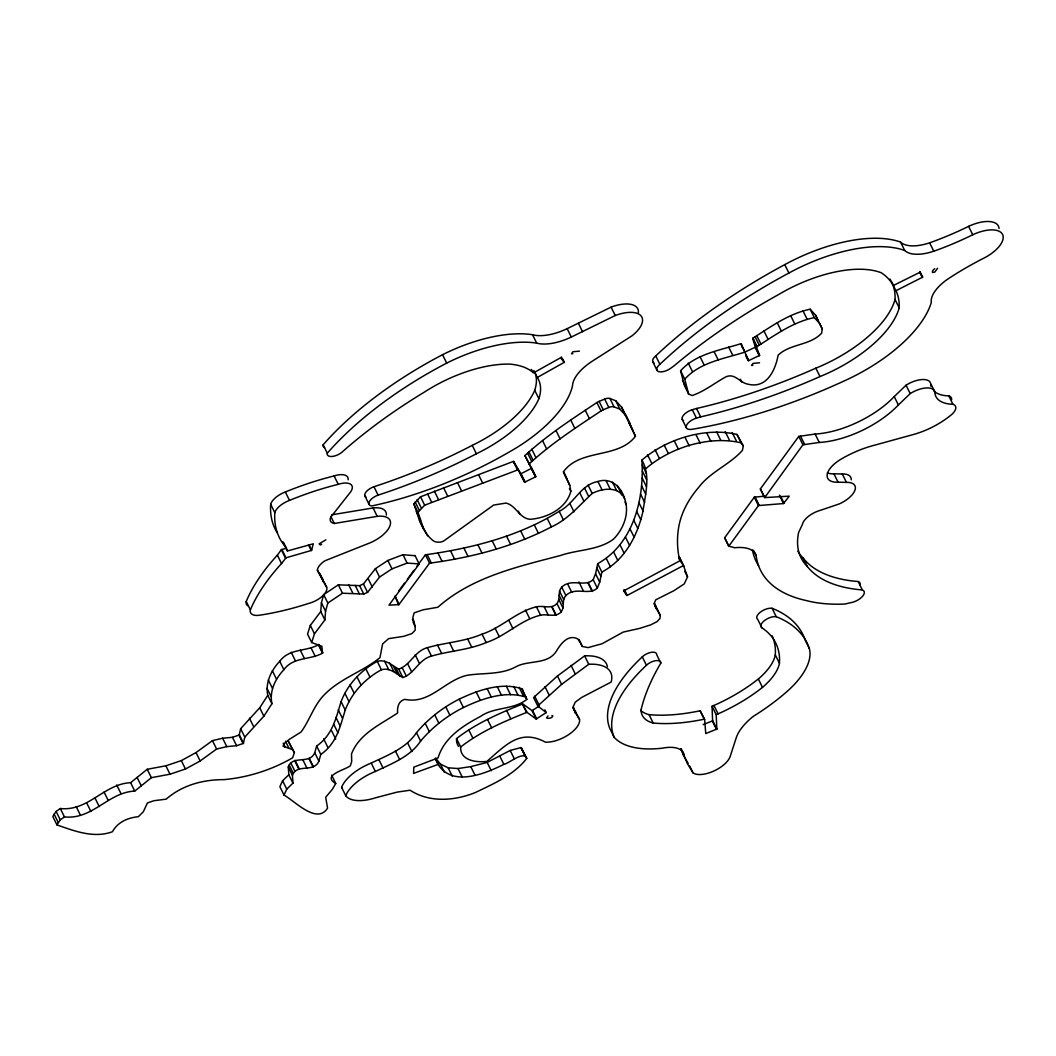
<?xml version="1.0" encoding="UTF-8"?>
<svg xmlns="http://www.w3.org/2000/svg" width="1056" height="1056" viewBox="0 0 1056 1056"><rect width="100%" height="100%" fill="white"/><g stroke="black" fill="none" stroke-linecap="round" stroke-linejoin="round"><path stroke-width="1.5" d="M562.927 359.251L564.102 362.432L537.306 377.48A90.829 42.082 -26.3 0 1 538.89 398.706A89.483 41.461 -26.3 0 1 476.388 453.763A307.864 142.639 -26.3 0 1 378.101 495.119A9.742 4.514 -26.3 0 0 369.547 501.296A9.742 4.514 -26.3 0 0 371.686 505.969A236.795 109.705 -26.3 0 0 517.44 447.163A105.521 48.893 -26.3 0 0 572.524 385.717A39.31 18.203 -26.3 0 1 591.835 361.469L632.201 335.676A29.317 13.583 -26.3 0 0 641.032 315.876A29.317 13.583 -26.3 0 0 615.239 315.52L571.309 337.062A39.31 18.216 -26.3 0 1 536.672 343.108A105.534 48.893 -26.3 0 0 446.688 363.106A236.821 109.718 -26.3 0 0 327.281 453.196L323.136 444.8A236.821 109.718 -26.3 0 1 442.543 354.71A105.534 48.893 -26.3 0 1 532.514 334.712A39.31 18.216 -26.3 0 0 567.164 328.667L611.094 307.124A29.317 13.583 -26.3 0 1 638.378 312.642M416.856 566.399L425.41 554.796C471.953 548.302 518.945 536.342 559.192 511.328C574.213 503.897 580.523 484.651 597.92 481.496C610.724 477.088 621.416 486.974 624.637 498.749C629.812 512.846 623.7 528.805 613.549 539.088C598.58 550.427 577.738 549.476 560.314 555.548C517.572 566.729 471.728 577.064 437.857 607.253L423.113 609.8L414.097 612.889L412.83 617.668L415.166 626.446L415.14 630.247L411.906 633.574L403.735 636.332L388.661 638.629L382.602 643.936L379.988 657.611C362.789 671.656 340.045 678.467 324.218 694.848C313.83 705.421 309.738 720.166 301.092 731.98L289.37 739.345L283.906 743.78L283.061 746.156L292.525 749.668L294.386 752.506L292.644 757.786C271.682 769.916 248.213 777.388 224.096 779.632C203.003 779.579 182.332 785.083 166.135 799.168L153.82 800.725L147.391 802.996L143.352 811.734L138.336 816.724C127.855 817.7 117.625 822.149 112.438 831.732C93.944 838.57 74.527 831.085 56.945 824.894L52.8 816.499L56.113 811.457L60.298 808.513C88.4 811.536 104.161 783.829 130.614 782.694L147.22 769.283L165.871 765.811L181.302 760.61L196.007 752.585L212.454 740.639L222.631 738.223L232.465 737.312L239.237 735.016L240.636 728.719L259.723 707.784L267.775 695.323C265.069 682.73 271.247 670.283 279.721 661.294C289.186 648.318 305.804 651.776 318.358 644.78L322.502 653.176C309.962 660.172 293.344 656.713 283.879 669.689C275.392 678.678 269.214 691.126 271.933 703.718L263.868 716.179L244.781 737.114L243.382 743.411L236.61 745.708L226.789 746.618L216.599 749.034L200.165 760.98L185.46 769.006L170.016 774.206L151.378 777.678L134.759 791.089C108.319 792.224 92.558 819.931 64.456 816.908L60.258 819.852L56.945 824.894M331.61 775.078L335.755 783.473L332.376 789.268L325.697 797.254L327.558 808.13C316.972 825.013 294.611 800.831 284.011 795.076L286.744 789.149L292.961 783.156L288.816 774.761L288.288 766.933C292.67 754.657 309.659 764.914 314.741 752.73L316.642 746.011C332.336 735.253 335.848 718.608 341.088 701.646C347.662 684.275 361.06 670.217 377.243 661.36C385.968 658.865 391.948 665.518 398.732 669.148C410.388 665.24 414.757 650.905 427.35 647.698C445.381 642.47 464.534 641.626 482.038 634.154C501.6 627.766 516.424 611.556 536.435 606.804C543.312 605.22 551.456 609.563 556.987 603.557C560.736 598.66 557.383 591.782 561.739 587.149C571.362 577.751 584.839 587.638 593.168 579.652L595.571 573.764L597.709 563.653C633.587 543.721 644.53 498.392 641.876 460.112C666.389 438.966 705.21 426.928 736.982 434.452L743.318 445.975L742.421 450.371C729.868 464.587 710.398 471.768 698.65 487.423C690.914 496.439 684.565 506.722 680.922 518.087C676.566 531.841 676.553 547.259 679.8 560.855L623.608 590.964L627.211 595.412L683.483 565.514L679.338 557.119L681.252 562.518M292.961 783.156L292.446 775.328C296.815 763.052 313.804 773.309 318.899 761.125L320.786 754.406C336.481 743.648 339.992 727.003 345.233 710.041C351.806 692.67 365.204 678.612 381.388 669.755C390.126 667.26 396.106 673.913 402.877 677.543C414.533 673.636 418.902 659.3 431.495 656.093C449.539 650.866 468.679 650.008 486.196 642.55C505.745 636.161 520.568 619.951 540.58 615.199C547.47 613.615 555.614 617.958 561.132 611.952C564.894 607.055 561.528 600.178 565.884 595.544C575.507 586.146 588.984 596.033 597.313 588.047L599.716 582.16L601.854 572.048C624.822 560.063 637.692 535.432 643.025 510.959C645.269 494.432 650.879 475.438 641.876 460.112M322.502 653.176L321.882 646.259L311.692 642.536L314.464 633.785L324.892 619.951L320.747 611.556L321.394 602.804L323.69 594.634L338.342 584.826L359.621 585.658L363.436 583.968L375.421 568.669L387.842 560.459L402.983 554.704L415.087 555.72M324.892 619.951L325.552 611.2L327.835 603.029L342.487 593.221L363.766 594.053L367.58 592.363L379.566 577.064L391.987 568.841L407.128 563.099L419.272 563.917L388.964 605.154L398.904 604.626L429.554 563.191C471.676 557.528 513.625 546.691 551.417 526.891C568.009 519.473 579.216 505.388 592.205 493.442C602.461 488.11 619.014 485.958 624.637 498.749M683.483 565.514L687.535 576.893L684.235 583.915L673.913 590.687L655.75 599.821L654.364 603.029L655.01 606.25L660.29 615.41L659.987 618.473L657.07 621.628L650.588 624.914L639.632 628.386L623.225 632.082L602.078 643.738L588.034 647.618L582.331 646.457L579.031 639.936M862.33 589.934A189.526 87.806 -26.3 0 1 807.338 566.518A149.846 69.419 -26.3 0 1 798.6 532.514L802.375 524.476A17.041 7.894 -26.3 0 1 820.908 510.154L839.362 503.884A20.354 9.425 -26.3 0 0 855.004 490.037A20.354 9.425 -26.3 0 0 846.463 482.381L838.055 482.196A24.407 11.299 -26.3 0 1 827.218 474.395A24.407 11.299 -26.3 0 1 842.134 458.528A63.584 29.462 -26.3 0 1 875.358 444.985L912.371 434.795A50.609 23.443 -26.3 0 0 949.687 416.117A14.428 6.679 -26.3 0 0 952.934 404.276A47.48 21.991 -26.3 0 1 934.784 391.802L930.626 383.407A18.586 8.606 -26.3 0 0 906.048 385.216L894.234 396.581A67.307 31.178 -26.3 0 1 815.113 434.056L798.785 436.392L760.36 488.928L764.702 497.6L789.228 496.162L783.526 503.554L758.485 505.56L728.812 546.163L734.765 547.76A41.158 19.074 -26.3 0 1 756.188 555.839A204.402 94.697 -26.3 0 0 806.335 600.56A169.963 78.738 -26.3 0 0 844.866 604.045L853.05 602.158A10.956 5.082 -26.3 0 0 863.003 595.769A10.956 5.082 -26.3 0 0 862.33 589.934L858.172 581.539A189.526 87.806 -26.3 0 1 803.194 558.122A149.846 69.419 -26.3 0 1 797.808 551.1M934.771 391.802A18.586 8.606 -26.3 0 0 910.206 393.611L898.379 404.976A67.307 31.178 -26.3 0 1 819.271 442.451L802.93 444.787L764.702 497.6M822.241 328.944L821.621 333.155C810.282 345.55 790.046 343.688 778.14 355.146C775.342 370.234 766.854 388.951 747.925 384.173C739.834 382.892 735.042 372.847 725.974 376.794C714.674 382.972 704.418 391.406 692.116 395.551L688.631 394.033L684.473 385.638L680.579 370.788C695.798 353.839 720.1 350.315 740.876 343.688L748.691 360.624L759.607 355.397L752.928 338.184C770.867 326.713 788.924 313.54 810.163 309.21L815.628 315.256L822.241 328.944L819.786 323.651L814.308 317.605L810.163 309.21M524.911 455.611L531.656 468.244L521.004 473.722L513.282 461.432L420.526 496.795L413.846 503.95C418.506 516.938 421.885 532.145 433.422 540.857A17.252 7.986 -26.3 0 0 440.233 542.124A11.722 5.425 -26.3 0 0 443.494 541.147L493.654 505.058L506.048 503.078C516.146 505.494 519.262 518.324 530.02 519.288C546.652 518.219 566.372 508.596 570.834 491.317L569.765 485.338L563.548 471.636C580.602 448.298 618.156 459.07 635.435 436.247L621.562 407.101L615.754 400.778L609.919 398.482A6.376 2.957 -26.3 0 0 604.679 399.076L599.108 401.386A6.376 2.957 -26.3 0 0 596.891 402.547C572.088 419.034 546.823 435.323 524.911 455.611L535.59 476.85L524.621 482.183L513.744 461.459M922.64 277.16L895.963 290.704A149.239 69.142 -26.3 0 1 899.184 307.864A93.773 43.441 -26.3 0 1 819.997 376.57A337.709 156.46 -26.3 0 1 700.669 416.869L696.432 418.123A9.874 4.567 -26.3 0 0 686.334 425.845A9.874 4.567 -26.3 0 0 693.026 429.132A323.374 149.82 -26.3 0 0 844.087 380.992A113.876 52.76 -26.3 0 0 931.3 302.478A36.538 16.922 -26.3 0 1 947.958 278.956A173.54 80.401 -26.3 0 1 984.522 257.809A27.971 12.962 -26.3 0 0 1002.527 234.392A27.971 12.962 -26.3 0 0 972.748 234.762A173.606 80.428 -26.3 0 1 933.781 251.222A36.524 16.922 -26.3 0 1 904.715 250.457A113.876 52.76 -26.3 0 0 788.898 273.029A323.453 149.86 -26.3 0 0 659.894 364.307A9.874 4.567 -26.3 0 0 658.588 371.58A9.874 4.567 -26.3 0 0 670.89 368.148L674.428 365.534A337.722 156.46 -26.3 0 1 778.18 294.782A93.786 43.454 -26.3 0 1 881.232 272.752A149.186 69.115 -26.3 0 1 892.835 284.671L893.297 285.516L919.948 272.303L922.64 277.16L919.868 271.564M317.381 570.082L326.647 587.162A16.526 7.656 -26.3 0 1 308.26 603.544A180.695 83.714 -26.3 0 1 260.647 615.041A16.262 7.537 -26.3 0 1 250.391 609.866A201.01 93.126 -26.3 0 1 281.53 563.534L285.978 557.806L311.56 550.4L313.315 543.787L287.39 550.981L282.863 541.702M752.704 338.54L755.396 347.186L744.546 352.229M320.747 611.556L310.319 625.39L307.534 634.141L311.692 642.536M288.816 774.761L282.599 780.754L279.866 786.68L284.011 795.076M772.134 635.778A164.089 76.019 -26.3 0 1 775.302 654.905A55.4 25.661 -26.3 0 1 758.353 678.982A100.412 46.517 -26.3 0 1 713.922 705.461L712.048 706.279L712.615 720.865L703.138 724.588M712.048 706.279L716.192 714.674L716.866 729.062L705.751 733.564L704.616 719.294L700.128 710.78A150.81 69.868 -26.3 0 1 649.044 714.635A52.866 24.486 -26.3 0 1 640.596 710.305M937.596 268.277L934.718 272.158L932.554 272.474A5.135 2.376 -26.3 0 1 934.718 268.712M423.443 528.436L417.991 512.345L424.67 505.19L517.902 469.854M756.848 346.936L757.086 346.579C775.025 335.108 793.082 321.935 814.308 317.605M548.011 715.876L546.612 717.922A5.135 2.376 -26.3 0 0 551.826 717.42L552.869 715.902L551.918 715.506M526.746 758.38C514.034 774.893 493.508 783.803 475.147 792.62C454.489 800.923 429.475 802.85 410.084 790.231L397.228 792.092L375.791 797.729A37.805 17.516 -26.3 0 1 345.734 795.749L341.59 787.354A34.65 16.051 -26.3 0 1 371.237 763.079C387.578 755.225 406.058 748.4 416.473 732.679C428.261 718.7 442.9 707.322 459.241 699.151C478.091 690.136 501.547 681.833 522.218 688.908L526.799 699.349C513.744 710.094 494.353 706.636 480.493 716.443C462.964 725.683 444.008 737.801 438.068 757.904L413.846 767.144L413.569 773.388L438.068 764.438C452.522 787.301 484.994 773.718 503.87 764.372C508.2 763.924 524.146 750.196 526.746 758.38L520.925 747.582L510.18 750.46L487.172 762.419L470.778 766.616L458.027 768.53L448.14 767.804L440.365 764.042L435.508 758.01M247.645 605.735A16.262 7.537 -26.3 0 1 246.233 601.471A201.01 93.126 -26.3 0 1 277.385 555.139L281.345 549.714L286.572 548.064M728.878 546.427L724.654 537.768L754.34 497.165L764.742 496.162M398.785 590.885L404.501 583.15M407.352 579.282L414.005 570.266M607.438 666.719A49.685 23.021 -26.3 0 0 584.615 655.882L557.462 675.972L533.597 697.567L537.755 705.962L546.229 712.602L536.171 719.03L527.076 712.404L522.482 704.035C499.475 713.262 476.19 723.241 456.535 738.593A51.203 23.72 -26.3 0 0 458.568 746.394M537.755 705.962L561.607 684.367L588.76 664.277A49.685 23.021 -26.3 0 1 611.134 682.07L581.592 697.488L575.19 702.227L573.263 706.622L574.979 711.942L579.52 719.4A22.981 10.639 -26.3 0 1 568.59 734.672A22.981 10.639 -26.3 0 1 545.411 742.157C520.225 728.534 505.93 744.889 487.093 761.244L486.592 761.455A51.203 23.72 -26.3 0 1 460.68 746.988L456.535 738.593M345.734 795.749A34.65 16.051 -26.3 0 1 375.382 771.474C391.723 763.62 410.203 756.796 420.618 741.074C432.406 727.096 447.044 715.717 463.399 707.546C482.249 698.531 505.692 690.228 526.363 697.303M688.631 394.033L684.737 379.183C699.956 362.234 724.258 358.71 745.034 352.084L745.404 352.15M646.021 468.508C670.534 447.361 709.368 435.323 741.127 442.847L743.318 445.975M529.056 464.006C550.968 443.718 576.233 427.429 601.036 410.942A6.376 2.957 -26.3 0 1 603.253 409.781L608.824 407.471A6.376 2.957 -26.3 0 1 614.064 406.877L619.898 409.174L625.706 415.496L629.97 423.298M460.68 746.988C480.348 731.636 503.62 721.657 526.64 712.43L527.076 712.404M522.931 704.009L532.026 710.635L539.365 706.002M325.882 539.854L319.123 543.84L320.298 544.988L321.644 544.196M716.192 714.674L718.08 713.856A100.412 46.517 -26.3 0 0 762.511 687.377A55.4 25.661 -26.3 0 0 779.447 663.3L775.302 654.905M683.615 420.671A9.874 4.567 -26.3 0 1 683.364 415.351A9.874 4.567 -26.3 0 1 692.287 409.728L696.524 408.474A337.709 156.46 -26.3 0 0 815.839 368.174L819.997 376.57M331.729 514.826L373.072 507.949L377.23 516.344A24.895 11.537 -26.3 0 1 390.271 524.806A24.895 11.537 -26.3 0 1 370.616 542.612L324.905 560.789A15.286 7.075 -26.3 0 0 317.381 570.319L326.647 587.162M270.679 504.293A16.262 7.537 -26.3 0 1 285.331 491.99A180.748 83.741 -26.3 0 1 334.105 475.952L338.25 484.348A16.526 7.656 -26.3 0 1 350.592 491.964L330.779 517.11A15.272 7.075 -26.3 0 0 334.29 523.486L377.23 516.344M579.44 351.133L572.933 351.74L571.534 353.786L572.84 353.654M759.541 362.776L753.02 363.396L751.634 365.429L752.941 365.31M827.31 472.943A24.407 11.299 -26.3 0 0 833.91 473.801L842.305 473.986A20.354 9.425 -26.3 0 1 851.228 479.82M683.984 754.301A34.03 15.761 -26.3 0 0 662.442 748.176A101.693 47.111 -26.3 0 1 614.196 737.339L610.038 728.944A132.581 61.42 -26.3 0 1 642.286 656.872A8.976 4.158 -26.3 0 1 651.486 652.291A8.976 4.158 -26.3 0 1 656.7 654.694L660.845 663.089A319.189 147.88 -26.3 0 0 641.084 709.751A52.866 24.486 -26.3 0 0 653.189 723.03A150.81 69.868 -26.3 0 0 704.273 719.176L704.616 719.294M335.755 783.473C321.446 775.276 344.929 770.062 350.341 765.758L351.701 761.468L351.503 753.944C359.489 733.352 380.78 724.416 397.637 712.958C397.056 707.15 398.614 700.933 404.791 699.349C430.003 704.774 445.091 679.655 467.887 675.167C484.44 672.725 501.745 674.916 516.846 666.27C529.426 660.119 547.655 664.633 556.248 651.38C560.551 644.094 568.022 633.785 577.751 638.933L580.417 642.734M564.3 362.05L560.485 357.799L533.452 372.913L531.313 369.442M688.129 763.25L683.47 755.647L680.869 748.691M779.447 663.3A164.089 76.019 -26.3 0 0 761.891 627.805L757.733 619.41A9.821 4.554 -26.3 0 1 760.333 612.15A9.821 4.554 -26.3 0 1 772.094 608.296A207.253 96.017 -26.3 0 1 805.187 640.121L809.332 648.516A79.834 36.986 -26.3 0 1 784.727 693.502A142.164 65.868 -26.3 0 1 753.152 716.456A51.216 23.734 -26.3 0 0 736.098 738.236L730.132 756.571A21.582 9.992 -26.3 0 1 713.302 771.276A21.582 9.992 -26.3 0 1 693.053 772.9L687.614 764.042L681.212 748.704M573.091 707.269L579.52 719.4M419.285 520.04L427.561 535.814M319.678 573.316L322.502 578.767M654.1 363.04A9.874 4.567 -26.3 0 1 655.75 355.912A323.453 149.86 -26.3 0 1 784.753 264.634A113.876 52.76 -26.3 0 1 900.57 242.075A36.524 16.922 -26.3 0 0 929.623 242.827A173.606 80.428 -26.3 0 0 968.59 226.367L972.748 234.762M929.623 242.827L933.781 251.222M919.618 271.946L922.376 277.543M900.57 242.075L904.715 250.47M934.283 391.393A47.48 21.991 -26.3 0 0 948.79 395.881L952.934 404.276M890.063 279.074L895.963 290.704M891.805 282.308A149.239 69.142 -26.3 0 1 895.039 299.468L899.184 307.864M906.048 385.216L910.206 393.611M894.234 396.581L898.379 404.976M784.753 264.634L788.898 273.029M802.956 310.781L807.101 319.176M790.627 315.572L794.772 323.968M777.308 322.951L781.453 331.346M842.305 473.986L846.463 482.381M815.113 434.056L819.271 442.451M763.858 330.818L768.016 339.2M833.91 473.801L838.055 482.196M756.756 335.61L760.914 344.005M755.106 336.732L759.251 345.114M752.928 338.184L757.086 346.579M800.54 436.141L804.698 444.536M755.462 347.002L759.607 355.397M755.159 347.384L759.317 355.78M798.785 436.392L802.93 444.787M740.876 343.688L745.034 352.084M745.932 355.027L748.691 360.624M746.104 356.453L748.189 360.65M728.587 346.896L732.745 355.291M740.348 379.17L741.734 381.968M714.173 351.754L718.318 360.149M780.608 496.241L784.067 503.237M779.381 495.158L783.526 503.554M803.194 558.122L807.338 566.518M700.102 356.862L704.26 365.257M736.982 434.452L741.127 442.847M760.36 488.928L764.518 497.323M732.178 432.485L736.322 440.88M725.221 431.627L729.366 440.022M754.974 496.835L759.119 505.23M754.578 496.967L758.723 505.362M688.248 363.106L692.406 371.501M754.34 497.165L758.485 505.56M716.588 431.785L720.733 440.18M680.579 370.788L684.737 379.183M682.493 380.2L686.651 388.595M696.524 408.474L700.669 416.869M706.715 432.881L710.86 441.276M692.287 409.728L696.432 418.123M753.416 550.242L756.188 555.839M696.076 434.821L700.22 443.216M655.75 355.912L659.894 364.307M682.216 419.39L686.36 427.786M652.753 361.733L657.03 370.405M772.094 608.296L776.239 616.691A207.253 96.017 -26.3 0 1 809.332 648.516M685.133 437.554L689.278 445.949M611.094 307.124L615.239 315.52M724.654 537.768L728.812 546.163M674.335 440.972L678.48 449.368M664.145 445.025L668.303 453.42M655.037 449.618L659.195 458.014M647.46 454.661L651.618 463.056M758.353 678.982L762.511 687.377M621.562 407.101L625.706 415.496M625.825 414.902L633.072 430.795M635.435 436.247L628.927 422.4M578.424 323.321L582.569 331.716M615.754 400.778L619.898 409.174M609.919 398.482L614.064 406.877M642.286 465.115L646.43 473.51M642.418 471.174L646.562 479.569M604.679 399.076L608.824 407.471M642.22 478.117L646.364 486.512M567.164 328.667L571.309 337.062M679.655 558.03L683.8 566.425M678.744 557.66L680.13 560.446M684.776 571.296L687.535 576.893M641.599 485.786L645.757 494.182M599.108 401.386L603.253 409.781M596.891 402.547L601.036 410.942M640.517 493.997L644.662 502.392M638.867 502.564L643.025 510.959M561.343 356.836L564.102 362.432M636.61 511.342L640.768 519.737M585.209 410.15L589.354 418.546M617.272 485.456L621.416 493.852M624.954 502.009L626.327 504.808M633.679 520.133L637.824 528.528M612.467 482.09L616.625 490.486M629.97 528.779L634.128 537.174M606.038 480.638L610.183 489.034M532.514 334.712L536.672 343.108M713.922 705.461L718.08 713.856M570.728 420.024L574.873 428.419M625.456 537.095L629.6 545.49M597.92 481.496L602.065 489.892M712.708 720.667L716.866 729.062M660.29 615.41L654.773 603.992L656.132 607.015M712.351 721.05L716.496 729.445M654.086 603.755L656.858 609.352M533.848 370.484L537.306 377.48M620.03 544.909L624.188 553.304M700.128 710.78L704.273 719.176M588.06 485.047L592.205 493.442M584.483 487.991L588.628 496.386M555.984 430.505L560.142 438.9M534.547 371.633A90.829 42.082 -26.3 0 1 534.732 390.311L538.89 398.706M613.655 552.05L617.8 560.446M579.77 492.782L583.915 501.178M624.439 589.816L627.211 595.412M623.898 589.882L626.67 595.478M606.236 558.347L610.394 566.742M563.534 472.072L566.993 479.068M569.765 485.338L563.402 471.926M569.448 488.519L570.834 491.317M542.507 440.563L546.652 448.958M569.87 503.488L574.015 511.883M597.709 563.653L601.854 572.048M642.286 656.872L646.444 665.267A132.581 61.42 -26.3 0 0 614.183 737.352M596.627 567.692L600.772 576.088M595.571 573.764L599.716 582.16M689.594 765.904L693.053 772.9M531.775 449.196L535.92 457.591M559.192 511.328L563.35 519.724M593.168 579.652L597.313 588.047M528.924 451.862L533.069 460.258M527.591 453.103L531.749 461.498M531.696 468.072L535.841 476.467M588.377 582.912L592.535 591.307M531.445 468.455L535.59 476.85M588.06 583.057L592.218 591.452M649.044 714.635L653.189 723.03M578.899 581.935L583.044 590.33M547.259 518.496L551.417 526.891M521.004 473.722L525.162 482.117M520.476 473.788L524.621 482.183M513.282 461.432L517.44 469.828M567.626 583.981L571.771 592.376M534.323 525.004L538.468 533.399M561.739 587.149L565.884 595.544M442.543 354.71L446.688 363.106M559.482 591.056L563.627 599.452M518.338 511.13L519.724 513.929M559.112 595.333L563.257 603.728M578.873 639.461L582.331 646.457M558.862 599.623L563.02 608.018M584.615 655.882L588.76 664.277M556.987 603.557L561.132 611.952M520.648 530.864L524.792 539.26M534.732 390.311A89.483 41.461 -26.3 0 1 472.243 445.368L476.388 453.763M551.998 606.632L556.142 615.028M551.668 606.764L555.812 615.16M544.038 606.474L548.183 614.869M478.54 474.712L482.698 483.107M571.058 665.386L575.203 673.781M506.497 536.092L510.655 544.487M536.435 606.804L540.58 615.199M492.149 540.698L496.294 549.094M525.439 610.025L529.584 618.42M557.462 675.972L561.607 684.367M572.893 707.744L574.979 711.942M457.433 482.526L461.578 490.921M477.853 544.685L482.011 553.067M544.988 686.651L549.133 695.046M443.533 487.714L447.691 496.109M508.873 620.413L513.018 628.808M544.843 709.804L546.229 712.602M463.888 548.064L468.032 556.459M434.399 491.212L438.544 499.607M534.666 696.142L538.824 704.537M495.092 628.228L499.25 636.623M427.548 493.918L431.706 502.313M532.594 710.49L536.738 718.885M523.34 692.353L526.799 699.349M532.026 710.635L536.171 719.03M519.13 687.364L523.288 695.759M450.503 550.862L454.661 559.258M420.526 496.795L424.67 505.19M513.744 686.453L517.889 694.848M522.482 704.035L526.64 712.43M417.133 499.594L421.278 507.989M482.038 634.154L486.196 642.55M506.378 686.294L510.536 694.69M415.153 501.97L419.311 510.365M413.846 503.95L417.991 512.345M437.989 553.08L442.134 561.475M416.42 511.685L420.578 520.08M497.416 687.007L501.56 695.402M506.59 710.358L510.734 718.753M427.165 554.558L431.31 562.954M467.623 638.906L471.781 647.302M521.308 747.635L526.244 757.627M520.925 747.582L525.083 755.977M425.41 554.796L429.554 563.191M487.172 688.736L491.317 697.132M414.968 555.443L419.232 564.115M510.18 750.46L514.338 758.855M476.005 691.588L480.15 699.983M472.243 445.368A307.864 142.639 -26.3 0 1 373.956 486.724L378.101 495.119M449.777 643.17L453.935 651.565M487.529 719.506L491.687 727.901M402.983 554.704L407.128 563.099M499.726 755.977L503.87 764.372M364.914 495.99L369.072 504.385M437.356 644.741L441.5 653.136M459.241 699.151L463.399 707.546M387.842 560.459L391.987 568.841M487.172 762.419L491.317 770.814M468.653 729.643L472.798 738.038M427.35 647.698L431.495 656.093M412.434 619.436L413.807 622.235M413.094 622.248L415.166 626.446M399.142 604.428L394.984 596.033L398.587 604.758M445.738 706.781L449.882 715.176M375.421 568.669L379.566 577.064M470.778 766.616L474.936 775.012M415.166 654.812L419.324 663.208M368.201 578.807L372.346 587.202M434.65 714.74L438.794 723.136M407.55 663.604L411.708 671.999M458.027 768.53L462.172 776.926M330.832 516.49L334.29 523.486M363.436 583.968L367.58 592.363M402.336 668.026L406.481 676.421M359.621 585.658L363.766 594.053M448.14 767.804L452.298 776.2M398.732 669.148L402.877 677.543M425.172 723.281L429.317 731.676M355.172 585.38L359.317 593.776M395.934 667.999L400.079 676.394M393.149 665.61L397.307 674.005M440.365 764.042L444.523 772.438M389.638 663.023L393.782 671.418M435.917 759.607L438.689 765.204M435.31 758.842L438.068 764.438M348.572 584.588L352.73 592.984M384.595 661.254L388.74 669.649M416.473 732.679L420.618 741.074M377.243 661.36L381.388 669.755M338.342 584.826L342.487 593.221M285.331 491.99L289.489 500.386A16.262 7.537 -26.3 0 0 274.824 512.688A200.996 93.126 -26.3 0 0 285.688 547.008L287.39 550.981M407.748 743.186L411.893 751.582M308.946 544.606L311.705 550.202M308.51 544.975L311.269 550.572M365.825 668.738L369.97 677.134M323.69 594.634L327.835 603.029M395.446 751.093L399.604 759.488M321.394 602.804L325.552 611.2M356.888 676.645L361.033 685.04M274.837 512.675L270.679 504.28A200.996 93.126 -26.3 0 0 277.213 532.778M283.615 542.81L285.688 547.008M350.038 684.895L354.182 693.29M281.82 549.41L285.978 557.806M281.345 549.714L285.49 558.109M378.932 759.7L383.077 768.095M277.385 555.139L281.53 563.534M344.903 693.29L349.048 701.686M310.319 625.39L314.464 633.785M318.674 644.398L322.832 652.793M341.088 701.646L345.233 710.041M371.237 763.079L375.382 771.474M311.177 648.146L315.322 656.542M338.224 709.764L342.382 718.159M335.94 717.446L340.085 725.842M300.26 650.126L304.405 658.522M333.854 724.495L337.999 732.89M331.584 730.712L335.729 739.108M291.166 652.225L295.324 660.62M323.638 738.857L327.782 747.252M279.721 661.294L283.879 669.689M246.233 601.471L250.391 609.866M316.642 746.011L320.786 754.406M314.741 752.73L318.899 761.125M272.342 670.758L276.487 679.153M309.223 758.353L313.381 766.748M308.946 758.551L313.091 766.946M268.33 679.998L272.488 688.393M303.006 760.109L307.151 768.504M267.036 688.393L271.181 696.788M267.775 695.323L271.933 703.718M294.386 752.506L288.367 741.272L292.525 749.668M295.073 760.333L299.218 768.728M285.503 741.246L288.948 748.242M294.611 760.505L298.756 768.9M283.193 743.16L285.278 747.358M290.836 763.026L294.994 771.421M289.199 765.059L293.357 773.454M259.723 707.784L263.868 716.179M288.288 766.933L292.446 775.328M282.599 780.754L286.744 789.149M249.427 718.146L253.572 726.541M240.636 728.719L244.781 737.114M239.369 734.818L243.514 743.213M238.96 735.187L243.104 743.582M232.465 737.312L236.61 745.708M222.631 738.223L226.789 746.618M212.454 740.639L216.599 749.034M196.007 752.585L200.165 760.98M181.302 760.61L185.46 769.006M165.871 765.811L170.016 774.206M147.22 769.283L151.378 777.678M137.095 777.414L141.24 785.809M130.614 782.694L134.759 791.089M116.714 784.978L120.859 793.373M104.069 792.066L108.214 800.461M95.08 798.204L99.224 806.599M86.79 803.141L90.935 811.536M76.204 806.652L80.348 815.047M60.298 808.513L64.456 816.908M56.113 811.457L60.258 819.852M54.08 814.07L58.225 822.466M815.628 315.256L818.083 320.549M741.246 343.754L742.645 348.005M620.492 490.354L621.76 494.894M522.218 688.908L522.641 690.954M289.489 500.386A180.748 83.741 -26.3 0 1 338.25 484.348M646.43 665.267A8.976 4.158 -26.3 0 1 655.631 660.686A8.976 4.158 -26.3 0 1 660.845 663.089M761.878 627.805A9.821 4.554 -26.3 0 1 764.491 620.545A9.821 4.554 -26.3 0 1 776.239 616.691M532.699 372.24A90.842 42.095 -26.3 0 0 509.771 364.109A89.483 41.461 -26.3 0 0 424.459 392.053A307.864 142.639 -26.3 0 0 341.972 452.179A9.728 4.514 -26.3 0 1 331.848 456.496A9.728 4.514 -26.3 0 1 327.281 453.196M575.362 711.005A22.981 10.639 -26.3 0 1 575.335 713.315M342.408 788.291A37.805 17.516 -26.3 0 1 341.59 787.354M968.59 226.367A27.971 12.962 -26.3 0 1 999.055 228.518M895.039 299.468A93.773 43.441 -26.3 0 1 815.839 368.174M324.614 447.704A9.728 4.514 -26.3 0 1 323.136 444.8M366.023 497.112A9.742 4.514 -26.3 0 1 365.93 492.109A9.742 4.514 -26.3 0 1 373.956 486.724M334.105 475.952A16.526 7.656 -26.3 0 1 348.124 479.807M373.072 507.962A24.895 11.537 -26.3 0 1 386.351 515.09M322.489 578.767A16.526 7.656 -26.3 0 1 322.568 581.473M931.075 386.43A47.48 21.991 -26.3 0 1 930.758 384.965M948.79 395.881A14.428 6.679 -26.3 0 1 951.641 399.815M858.172 581.539A10.956 5.082 -26.3 0 1 860.086 585.024M758.578 565.765A204.402 94.697 -26.3 0 1 752.466 550.084"/></g></svg>
